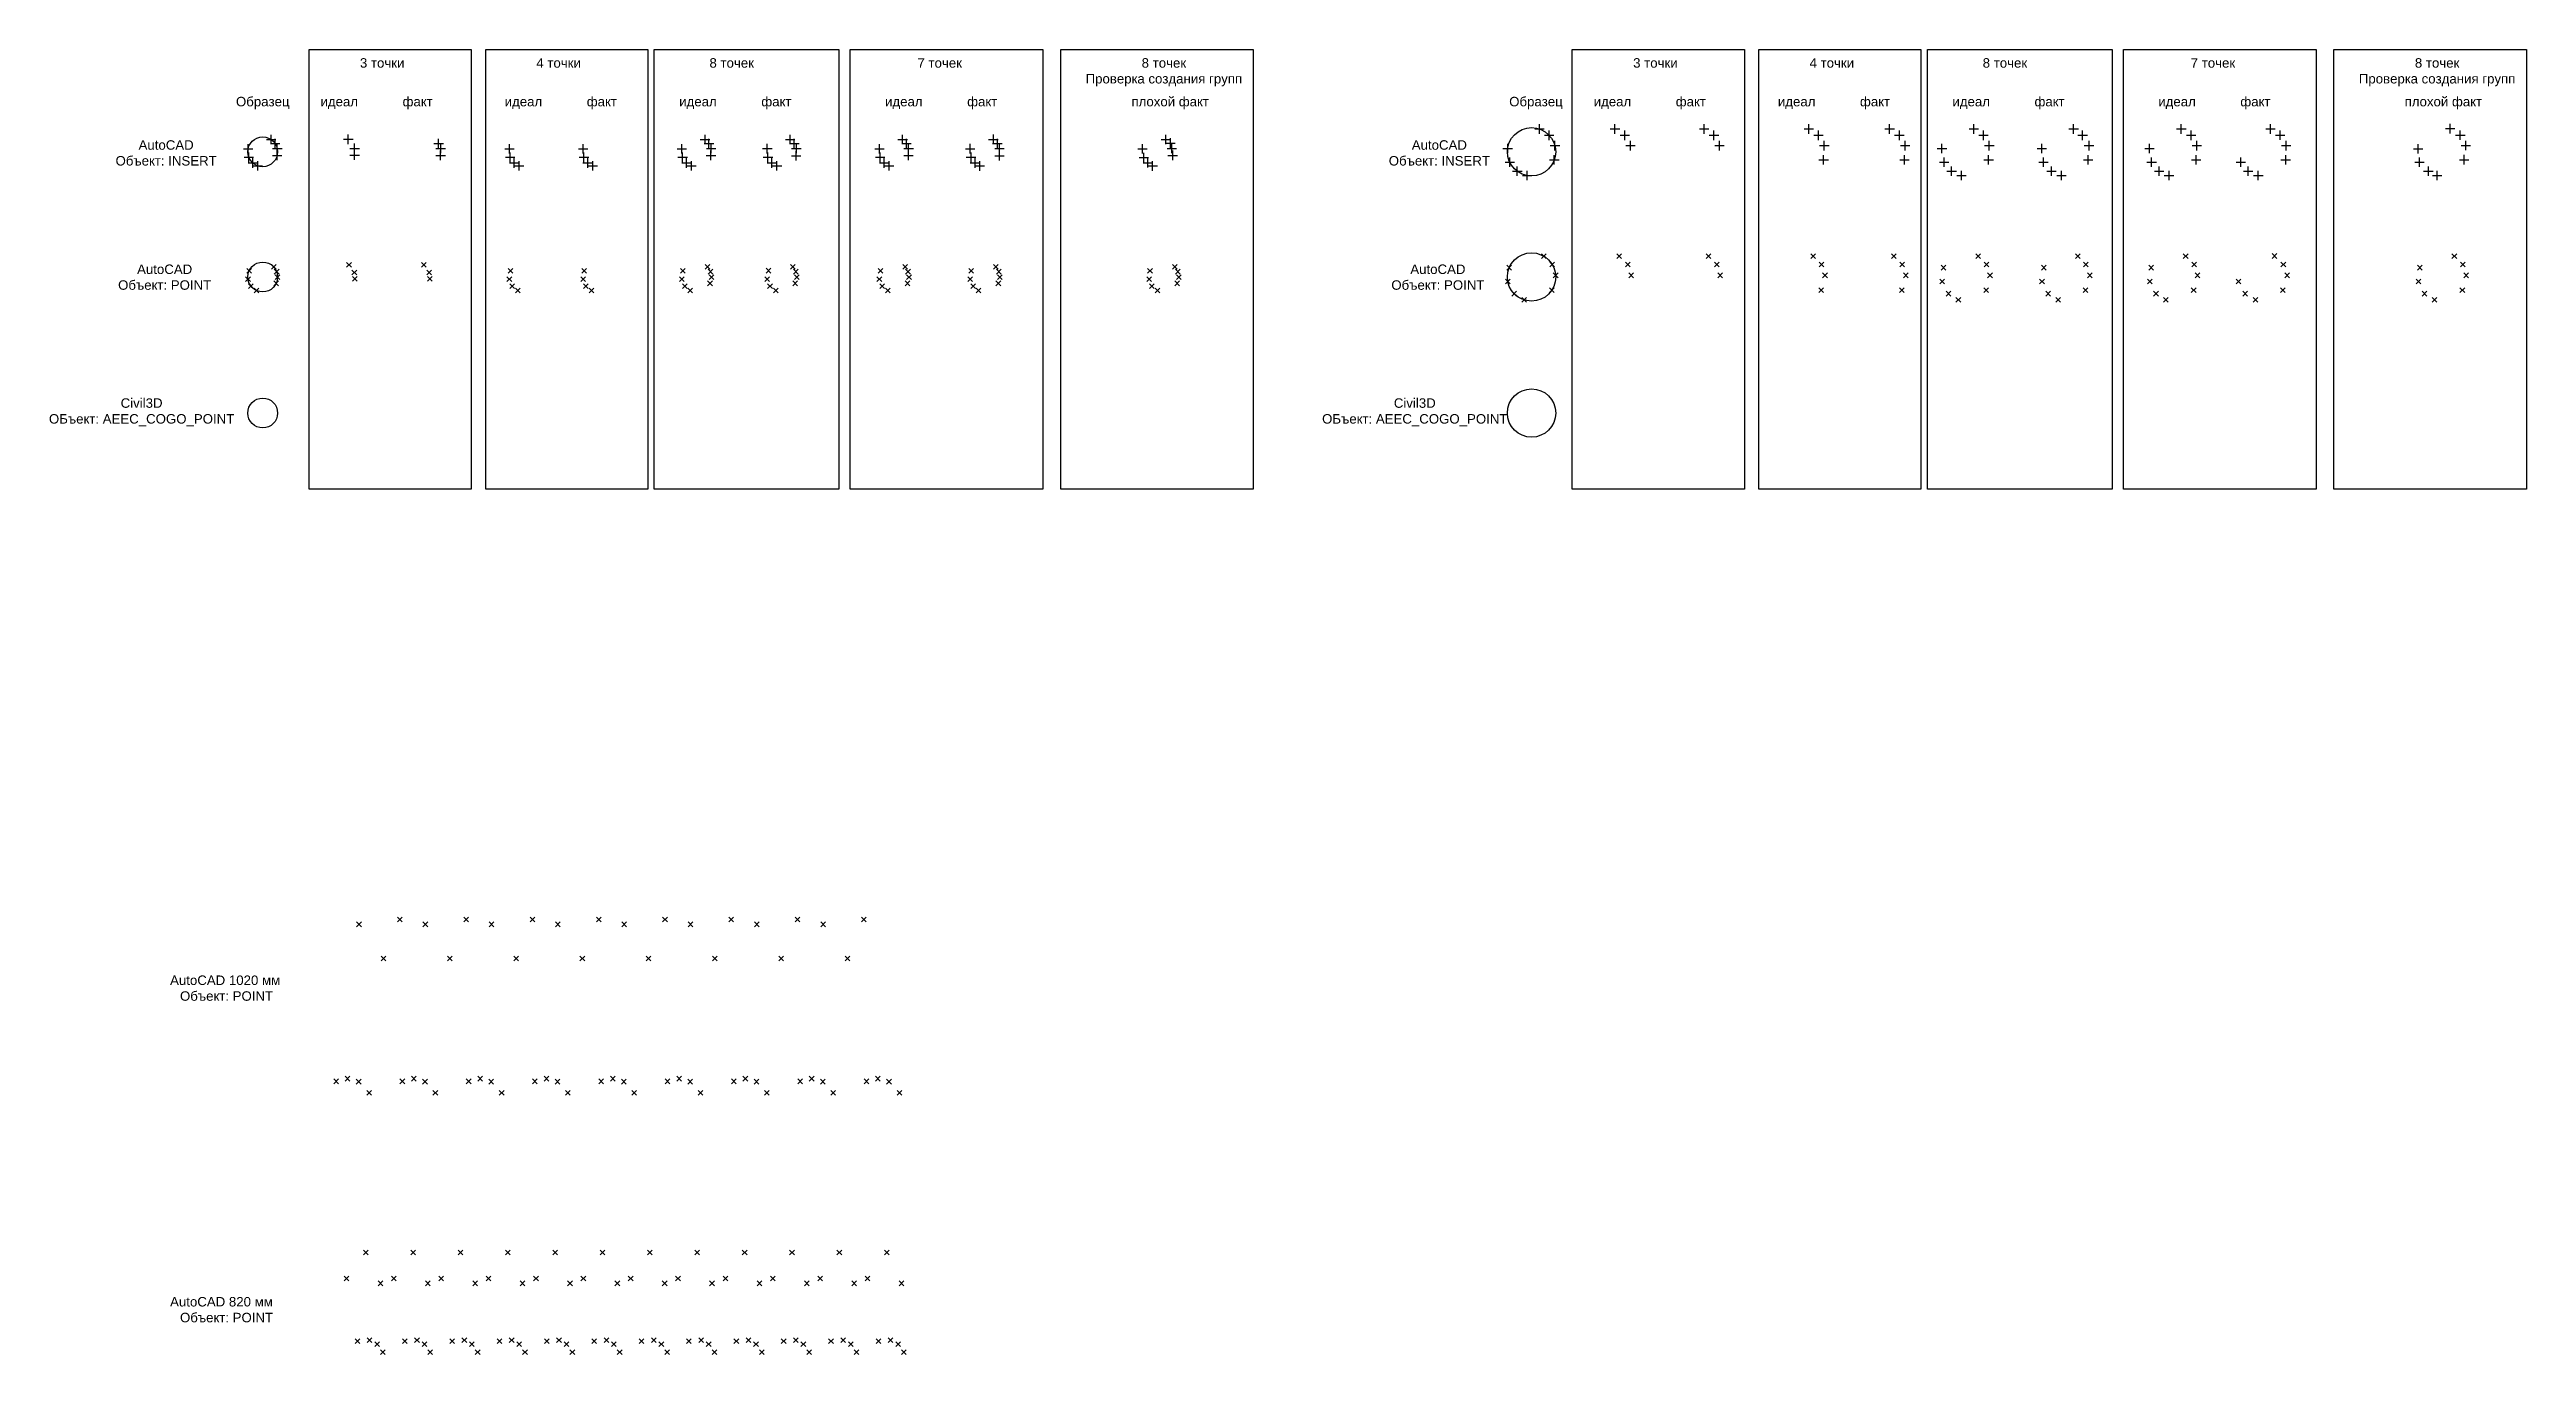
# Model space of a CAD drawing. Header units: metres. Extents: x 2343.2 to 2395.5, y 1608.9 to 1636.5.
import ezdxf

# ---------------------------------------------------------------- set-up
doc = ezdxf.new("R2010")
doc.units = ezdxf.units.M
doc.header["$PDMODE"] = 3
doc.header["$PDSIZE"] = 0.05
doc.linetypes.add('1', pattern=[0])
for name, color, linetype in [('POINT', 2, '1'), ('POINT_ON_HTS_1020', 6, 'Continuous'), ('POINT_ON_HTS_820', 6, 'Continuous'), ('POINTID', 2, '1'), ('Проект', 3, 'Continuous')]:
    doc.layers.add(name, color=color, linetype=linetype)
doc.styles.add('159', font='arial.shx')
doc.styles.get("Standard").update_dxf_attribs({"font": 'arial.ttf'})

# ---------------------------------------------------------------- blocks, each defined once
blk = doc.blocks.new('CROSS')
at = {"layer": 'POINT'}
for p, q in [((-50, 0), (50, 0)), ((0, -50), (0, 50))]:
    blk.add_line(p, q, dxfattribs=at)
at = {"layer": 'POINTID', "flags": 1}
blk.add_attdef('IDAtt', (0, 0), '', height=0.15, dxfattribs=at)

msp = doc.modelspace()

# ---------------------------------------------------------------- linework, layer by layer
for points in [[(2348.662, 1636.454), (2352.083, 1636.454), (2352.083, 1627.175), (2348.662, 1627.175)], [(2352.388, 1636.454), (2355.809, 1636.454), (2355.809, 1627.175), (2352.388, 1627.175)], [(2355.949, 1636.454), (2359.845, 1636.454), (2359.845, 1627.175), (2355.949, 1627.175)], [(2360.088, 1636.454), (2364.154, 1636.454), (2364.154, 1627.175), (2360.088, 1627.175)], [(2364.532, 1636.454), (2368.598, 1636.454), (2368.598, 1627.175), (2364.532, 1627.175)], [(2375.331, 1636.454), (2378.972, 1636.454), (2378.972, 1627.175), (2375.331, 1627.175)], [(2379.276, 1636.454), (2382.698, 1636.454), (2382.698, 1627.175), (2379.276, 1627.175)], [(2382.838, 1636.454), (2386.734, 1636.454), (2386.734, 1627.175), (2382.838, 1627.175)], [(2386.977, 1636.454), (2391.043, 1636.454), (2391.043, 1627.175), (2386.977, 1627.175)], [(2391.42, 1636.454), (2395.487, 1636.454), (2395.487, 1627.175), (2391.42, 1627.175)]]:
    msp.add_lwpolyline(points, close=True)
for p in [(2374.734, 1632.096), (2376.328, 1632.096), (2378.21, 1632.094), (2380.422, 1632.096), (2382.127, 1632.095), (2383.906, 1632.096), (2386.013, 1632.096), (2388.289, 1632.096), (2390.166, 1632.097), (2393.963, 1632.096), (2347.368, 1631.607), (2347.391, 1631.783), (2347.913, 1631.867), (2347.964, 1631.52), (2347.974, 1631.767), (2347.994, 1631.651), (2349.501, 1631.909), (2349.614, 1631.749), (2349.626, 1631.615), (2351.081, 1631.909), (2351.197, 1631.749), (2351.206, 1631.615), (2352.888, 1631.607), (2352.912, 1631.783), (2354.446, 1631.607), (2354.469, 1631.783), (2356.529, 1631.607), (2356.552, 1631.783), (2357.074, 1631.867), (2357.125, 1631.52), (2357.135, 1631.767), (2357.155, 1631.651), (2358.331, 1631.607), (2358.358, 1631.788), (2358.875, 1631.867), (2358.926, 1631.52), (2358.936, 1631.767), (2358.957, 1631.651), (2360.701, 1631.607), (2360.725, 1631.783), (2361.246, 1631.867), (2361.297, 1631.52), (2361.307, 1631.767), (2361.328, 1631.651), (2362.619, 1631.607), (2362.642, 1631.783), (2363.164, 1631.867), (2363.215, 1631.52), (2363.225, 1631.767), (2363.245, 1631.651), (2366.398, 1631.607), (2366.418, 1631.783), (2366.944, 1631.867), (2366.994, 1631.52), (2367.004, 1631.767), (2367.026, 1631.651), (2373.976, 1631.558), (2374.005, 1631.851), (2374.912, 1631.92), (2374.985, 1631.689), (2376.506, 1631.92), (2376.579, 1631.689), (2378.386, 1631.919), (2378.456, 1631.69), (2380.6, 1631.92), (2380.673, 1631.689), (2382.304, 1631.92), (2382.377, 1631.689), (2383.148, 1631.558), (2383.177, 1631.851), (2384.084, 1631.92), (2384.157, 1631.689), (2385.255, 1631.558), (2385.293, 1631.851), (2386.181, 1631.92), (2386.265, 1631.689), (2387.531, 1631.558), (2387.56, 1631.851), (2388.467, 1631.92), (2388.541, 1631.689), (2389.406, 1631.557), (2390.352, 1631.92), (2390.434, 1631.69), (2393.204, 1631.558), (2393.234, 1631.851), (2394.141, 1631.92), (2394.214, 1631.689), (2347.43, 1631.463), (2347.546, 1631.37), (2352.95, 1631.463), (2353.066, 1631.37), (2354.503, 1631.461), (2354.624, 1631.37), (2356.591, 1631.463), (2356.707, 1631.37), (2358.393, 1631.463), (2358.515, 1631.37), (2360.764, 1631.463), (2360.88, 1631.37), (2362.681, 1631.463), (2362.797, 1631.37), (2366.458, 1631.463), (2366.576, 1631.37), (2374.108, 1631.303), (2374.317, 1631.171), (2374.904, 1631.378), (2380.592, 1631.378), (2382.296, 1631.379), (2383.279, 1631.303), (2383.489, 1631.171), (2384.076, 1631.378), (2385.387, 1631.303), (2385.597, 1631.171), (2386.174, 1631.378), (2387.663, 1631.303), (2387.873, 1631.171), (2388.459, 1631.378), (2389.548, 1631.303), (2389.764, 1631.17), (2390.344, 1631.378), (2393.336, 1631.303), (2393.546, 1631.171), (2394.133, 1631.378)]:
    msp.add_point(p)
at = {"layer": 'POINT_ON_HTS_1020'}
for p in [(2349.713, 1617.994), (2350.575, 1618.093), (2351.113, 1617.994), (2351.975, 1618.093), (2352.513, 1617.994), (2353.375, 1618.093), (2353.913, 1617.994), (2354.775, 1618.093), (2355.313, 1617.994), (2356.175, 1618.093), (2356.713, 1617.994), (2357.575, 1618.093), (2358.113, 1617.994), (2358.975, 1618.093), (2359.513, 1617.994), (2360.375, 1618.093), (2350.229, 1617.271), (2351.629, 1617.271), (2353.029, 1617.271), (2354.429, 1617.271), (2355.829, 1617.271), (2357.229, 1617.271), (2358.629, 1617.271), (2360.029, 1617.271), (2349.472, 1614.737), (2350.872, 1614.737), (2352.272, 1614.737), (2353.672, 1614.737), (2355.072, 1614.737), (2356.472, 1614.737), (2357.872, 1614.737), (2359.272, 1614.737), (2360.672, 1614.737), (2349.228, 1614.681), (2349.706, 1614.674), (2349.925, 1614.439), (2350.628, 1614.681), (2351.106, 1614.674), (2351.325, 1614.439), (2352.028, 1614.681), (2352.506, 1614.674), (2352.725, 1614.439), (2353.428, 1614.681), (2353.906, 1614.674), (2354.125, 1614.439), (2354.828, 1614.681), (2355.306, 1614.674), (2355.525, 1614.439), (2356.228, 1614.681), (2356.706, 1614.674), (2356.925, 1614.439), (2357.628, 1614.681), (2358.106, 1614.674), (2358.325, 1614.439), (2359.028, 1614.681), (2359.506, 1614.674), (2359.725, 1614.439), (2360.428, 1614.681), (2360.906, 1614.674), (2361.125, 1614.439)]:
    msp.add_point(p, dxfattribs=at)
at = {"layer": 'POINT_ON_HTS_820'}
for p in [(2349.857, 1611.068), (2350.857, 1611.068), (2351.857, 1611.068), (2352.857, 1611.068), (2353.857, 1611.068), (2354.857, 1611.068), (2355.857, 1611.068), (2356.857, 1611.068), (2357.857, 1611.068), (2358.857, 1611.068), (2359.857, 1611.068), (2360.857, 1611.068), (2349.45, 1610.52), (2350.168, 1610.418), (2350.45, 1610.52), (2351.168, 1610.418), (2351.45, 1610.52), (2352.168, 1610.418), (2352.45, 1610.52), (2353.168, 1610.418), (2353.45, 1610.52), (2354.168, 1610.418), (2354.45, 1610.52), (2355.168, 1610.418), (2355.45, 1610.52), (2356.168, 1610.418), (2356.45, 1610.52), (2357.168, 1610.418), (2357.45, 1610.52), (2358.168, 1610.418), (2358.45, 1610.52), (2359.168, 1610.418), (2359.45, 1610.52), (2360.168, 1610.418), (2360.45, 1610.52), (2361.168, 1610.418), (2349.681, 1609.198), (2349.937, 1609.216), (2350.097, 1609.134), (2350.681, 1609.198), (2350.937, 1609.216), (2351.097, 1609.134), (2351.681, 1609.198), (2351.937, 1609.216), (2352.097, 1609.134), (2352.681, 1609.198), (2352.937, 1609.216), (2353.097, 1609.134), (2353.681, 1609.198), (2353.937, 1609.216), (2354.097, 1609.134), (2354.681, 1609.198), (2354.937, 1609.216), (2355.097, 1609.134), (2355.681, 1609.198), (2355.937, 1609.216), (2356.097, 1609.134), (2356.681, 1609.198), (2356.937, 1609.216), (2357.097, 1609.134), (2357.681, 1609.198), (2357.937, 1609.216), (2358.097, 1609.134), (2358.681, 1609.198), (2358.937, 1609.216), (2359.097, 1609.134), (2359.681, 1609.198), (2359.937, 1609.216), (2360.097, 1609.134), (2360.681, 1609.198), (2360.937, 1609.216), (2361.097, 1609.134), (2350.218, 1608.966), (2351.218, 1608.966), (2352.218, 1608.966), (2353.218, 1608.966), (2354.218, 1608.966), (2355.218, 1608.966), (2356.218, 1608.966), (2357.218, 1608.966), (2358.218, 1608.966), (2359.218, 1608.966), (2360.218, 1608.966), (2361.218, 1608.966)]:
    msp.add_point(p, dxfattribs=at)
at = {"layer": 'Проект'}
for centre, radius in [((2374.476, 1634.297), 0.51), ((2347.679, 1634.297), 0.315), ((2374.476, 1631.655), 0.51), ((2347.679, 1631.655), 0.315), ((2347.679, 1628.784), 0.315), ((2374.476, 1628.784), 0.51)]:
    msp.add_circle(centre, radius, dxfattribs=at)

# ---------------------------------------------------------------- block references
at = {"layer": 'POINT', "color": 40, "true_color": 0xf8d731, "xscale": 0.002, "yscale": 0.002, "zscale": 0.002}
for p in [(2374.643, 1634.779), (2374.849, 1634.645), (2376.237, 1634.779), (2376.444, 1634.645), (2378.122, 1634.779), (2378.328, 1634.645), (2380.331, 1634.779), (2380.537, 1634.645), (2382.037, 1634.779), (2382.243, 1634.645), (2383.815, 1634.779), (2384.021, 1634.645), (2385.923, 1634.779), (2386.113, 1634.645), (2388.198, 1634.779), (2388.405, 1634.645), (2390.083, 1634.779), (2390.285, 1634.646), (2393.875, 1634.785), (2394.089, 1634.646), (2347.371, 1634.36), (2347.387, 1634.18), (2347.471, 1634.061), (2347.859, 1634.556), (2347.943, 1634.47), (2347.985, 1634.221), (2347.987, 1634.366), (2349.486, 1634.56), (2349.62, 1634.369), (2349.62, 1634.226), (2351.394, 1634.47), (2351.437, 1634.221), (2351.437, 1634.221), (2351.438, 1634.366), (2352.891, 1634.36), (2352.907, 1634.18), (2352.991, 1634.061), (2354.448, 1634.36), (2354.464, 1634.18), (2354.543, 1634.061), (2356.532, 1634.36), (2356.548, 1634.18), (2356.632, 1634.061), (2357.021, 1634.556), (2357.104, 1634.47), (2357.146, 1634.221), (2357.148, 1634.366), (2358.336, 1634.363), (2358.349, 1634.18), (2358.433, 1634.061), (2358.818, 1634.556), (2358.905, 1634.47), (2358.943, 1634.212), (2358.949, 1634.366), (2360.704, 1634.36), (2360.72, 1634.18), (2360.804, 1634.061), (2361.193, 1634.556), (2361.276, 1634.47), (2361.318, 1634.221), (2361.32, 1634.366), (2362.62, 1634.362), (2362.638, 1634.18), (2362.722, 1634.061), (2363.11, 1634.558), (2363.194, 1634.47), (2363.238, 1634.366), (2363.241, 1634.214), (2366.261, 1634.36), (2366.286, 1634.173), (2366.374, 1634.067), (2366.755, 1634.556), (2366.851, 1634.481), (2366.88, 1634.366), (2366.897, 1634.221), (2373.971, 1634.367), (2374.016, 1634.078), (2374.956, 1634.125), (2374.97, 1634.426), (2376.564, 1634.426), (2378.444, 1634.426), (2380.644, 1634.125), (2380.658, 1634.426), (2382.35, 1634.125), (2382.364, 1634.426), (2383.143, 1634.367), (2383.188, 1634.078), (2384.128, 1634.125), (2384.142, 1634.426), (2385.251, 1634.367), (2385.289, 1634.078), (2386.229, 1634.125), (2386.249, 1634.426), (2387.527, 1634.367), (2387.571, 1634.078), (2388.512, 1634.125), (2388.525, 1634.426), (2389.456, 1634.078), (2390.402, 1634.125), (2390.41, 1634.426), (2393.2, 1634.359), (2393.229, 1634.078), (2394.172, 1634.129), (2394.205, 1634.428), (2347.574, 1634), (2353.094, 1634), (2354.652, 1634), (2356.735, 1634), (2358.54, 1634.001), (2360.907, 1634), (2362.825, 1633.998), (2366.473, 1633.997), (2374.175, 1633.886), (2374.383, 1633.796), (2383.347, 1633.886), (2383.555, 1633.796), (2385.455, 1633.886), (2385.667, 1633.796), (2387.73, 1633.886), (2387.938, 1633.796), (2389.608, 1633.889), (2389.823, 1633.796), (2393.415, 1633.886), (2393.6, 1633.798)]:
    msp.add_blockref('CROSS', p, dxfattribs=at)

# ---------------------------------------------------------------- texts
at = {"char_height": 0.2, "attachment_point": 1, "style": '159'}
for s, width, insert in [('3 точки', 1.60357, (2349.732, 1636.272)), ('4 точки', 1.60357, (2353.458, 1636.272)), ('8 точек', 1.60357, (2357.114, 1636.272)), ('7 точек', 1.60357, (2361.507, 1636.272)), ('\\pxqc;8 точек\\PПроверка создания групп', 3.9899, (2364.716, 1636.272)), ('3 точки', 1.60357, (2376.621, 1636.272)), ('4 точки', 1.60357, (2380.347, 1636.272)), ('8 точек', 1.60357, (2384.003, 1636.272)), ('7 точек', 1.60357, (2388.396, 1636.272)), ('\\pxqc;8 точек\\PПроверка создания групп', 3.9899, (2391.605, 1636.272)), ('идеал', 1.60357, (2348.899, 1635.456)), ('факт', 1.60357, (2350.633, 1635.456)), ('идеал', 1.60357, (2352.789, 1635.456)), ('факт', 1.60357, (2354.523, 1635.456)), ('идеал', 1.60357, (2356.475, 1635.456)), ('факт', 1.60357, (2358.209, 1635.456)), ('идеал', 1.60357, (2360.822, 1635.456)), ('факт', 1.60357, (2362.556, 1635.456)), ('плохой факт', 2.1168, (2366.027, 1635.456)), ('идеал', 1.60357, (2375.788, 1635.456)), ('факт', 1.60357, (2377.521, 1635.456)), ('идеал', 1.60357, (2379.678, 1635.456)), ('факт', 1.60357, (2381.411, 1635.456)), ('идеал', 1.60357, (2383.364, 1635.456)), ('факт', 1.60357, (2385.097, 1635.456)), ('идеал', 1.60357, (2387.711, 1635.456)), ('факт', 1.60357, (2389.444, 1635.456)), ('плохой факт', 2.1168, (2392.915, 1635.456))]:
    msp.add_mtext_dynamic_manual_height_columns(s, width=width, gutter_width=0.375, heights=[0], dxfattribs=dict(at, insert=insert))
at = {"color": 1, "char_height": 0.2, "attachment_point": 1, "style": '159'}
for s, width, insert in [('Образец', 1.11148, (2347.114, 1635.456)), ('Образец', 1.11148, (2374.003, 1635.456)), ('\\pxqc;AutoCAD\\PОбъект: INSERT', 2.54688, (2344.366, 1634.54)), ('\\pxqc;AutoCAD\\PОбъект: INSERT', 2.54688, (2371.255, 1634.54)), ('\\pxqc;AutoCAD\\PОбъект: POINT', 2.38462, (2344.416, 1631.918)), ('\\pxqc;AutoCAD\\PОбъект: POINT', 2.38462, (2371.305, 1631.918)), ('\\pxqc;Civil3D\\PОБъект: AEEC_COGO_POINT', 4.15702, (2343.043, 1629.094)), ('\\pxqc;Civil3D\\PОБъект: AEEC_COGO_POINT', 4.15702, (2369.931, 1629.094)), ('AutoCAD 1020 мм\\P\\pxqc;Объект: POINT', 2.38462, (2345.723, 1616.914)), ('AutoCAD 820 мм\\P\\pxqc;Объект: POINT', 2.38462, (2345.723, 1610.129))]:
    msp.add_mtext_dynamic_manual_height_columns(s, width=width, gutter_width=0.375, heights=[0], dxfattribs=dict(at, insert=insert))

doc.saveas('drawing.dxf')
